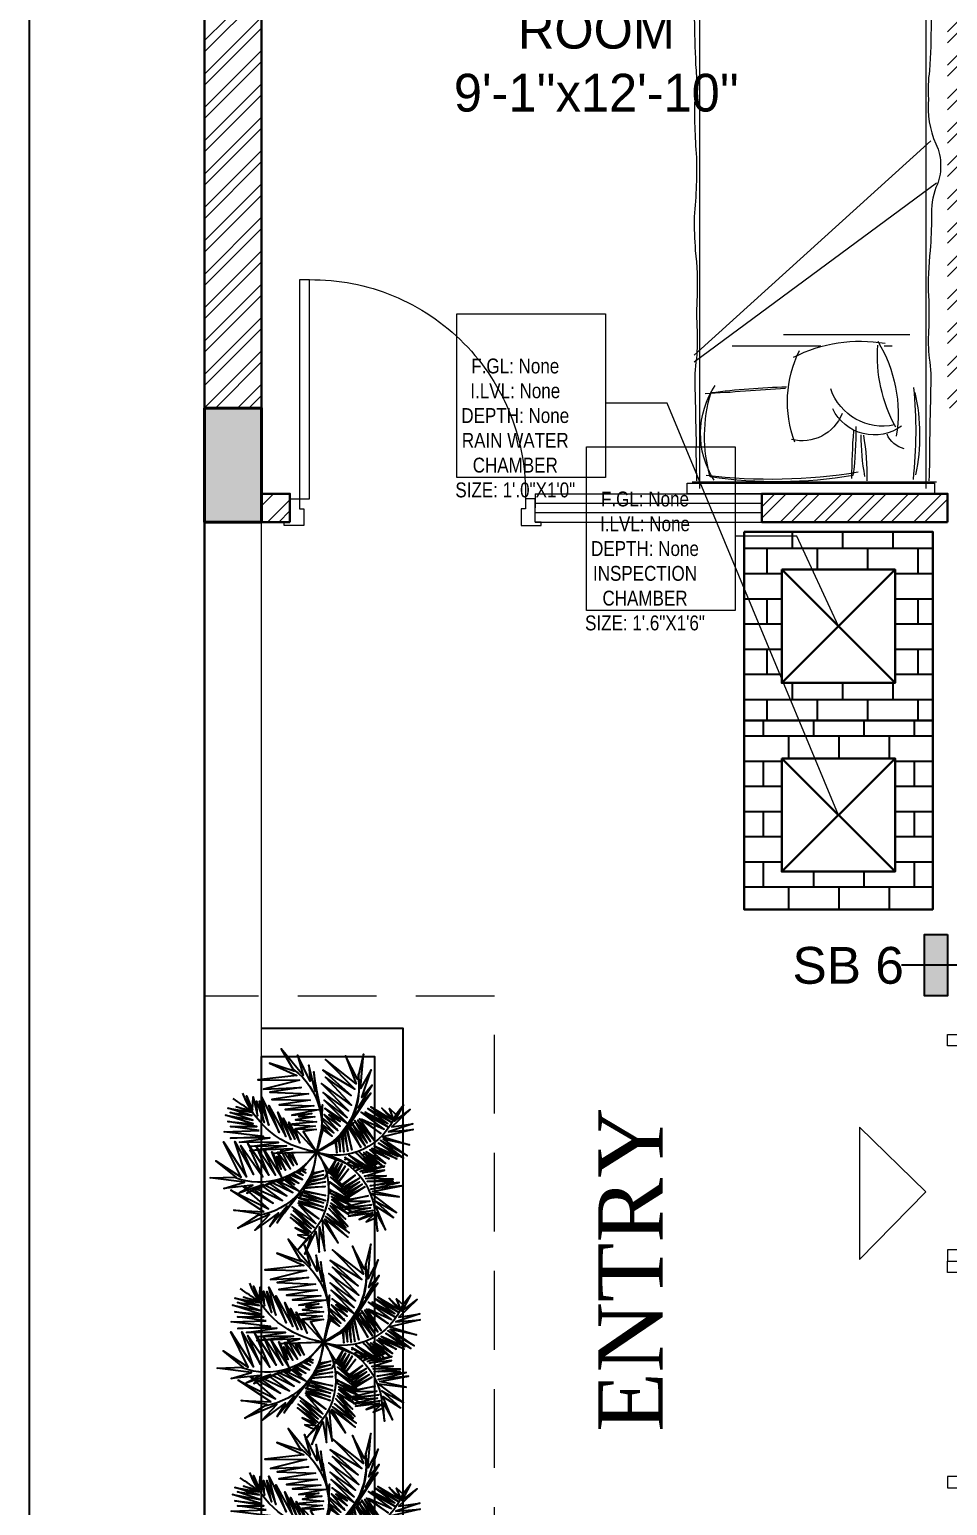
# Model space of a CAD drawing. Header units: inches. Extents: x 3133 to 3721, y -16790 to -15753.
# Drawn here: x 3146.7 to 3292.6, y -16172.1 to -15937.6 of the extents above; entities that cross this region are included whole.
import ezdxf
from ezdxf.enums import TextEntityAlignment as Align

# ---------------------------------------------------------------- set-up
doc = ezdxf.new("R2010")
doc.units = ezdxf.units.IN
doc.header["$LTSCALE"] = 25
doc.header["$MEASUREMENT"] = 0
for name, pattern in [('Cline', [1, 0.625, -0.125, 0.125, -0.125]), ('DASHED', [0.75, 0.5, -0.25]), ('HIDDEN', [0.375, 0.25, -0.125])]:
    doc.linetypes.add(name, pattern=pattern)
for name, color, linetype in [('107 CAVERI MAIN XREF$0$FORMAT', 7, 'Continuous'), ('ELEV', 7, 'Continuous'), ('FORMAT', 7, 'Continuous'), ('LCD-LOOPING', 160, 'Continuous')]:
    doc.layers.add(name, color=color, linetype=linetype)
for name, color, linetype, lineweight in [('A-Anno-Scrn', 250, 'Continuous', 25), ('ACCESORIES', 150, 'Continuous', 20), ('Door & Window', 32, 'Continuous', 20), ('FLOOR-GROUND', 7, 'Continuous', 50), ('PP-RWP', 6, 'Continuous', 9), ('PP-SWP', 1, 'Continuous', 9), ('RWP', 6, 'Continuous', 30), ('SDA - Brick Wall', 7, 'Continuous', 30), ('SDA - Brick Wall Light', 254, 'Continuous', 20), ('SDA - Column', 6, 'Continuous', 40), ('SDA - Furniture', 36, 'Continuous', 9), ('SDA - Hatch Dark', 250, 'Continuous', 5), ('SDA - Hatch Lite', 252, 'Continuous', 0), ('SDA - Leader', 66, 'Continuous', 9), ('SWP', 1, 'Continuous', 30)]:
    doc.layers.add(name, color=color, linetype=linetype, lineweight=lineweight)
doc.layers.add('LCD-ELECTRICAL SYMBOL', color=34, linetype='Continuous', true_color=0x994200)
doc.layers.add('PP-OUTER ', color=34, linetype='Continuous', true_color=0x994200)
doc.styles.add('arial', font='ARIALN.TTF')
doc.styles.add('door', font='times.ttf', dxfattribs={"height": 6})
doc.styles.add('JB', font='GOTHIC.TTF', dxfattribs={"height": 5})
doc.styles.add('spectrum', font='arial.ttf')

# ---------------------------------------------------------------- blocks, each defined once
blk = doc.blocks.new('A$C8f570909')
at = {"layer": 'LCD-ELECTRICAL SYMBOL', "true_color": 0xcd6928}
h = blk.add_hatch(color=32, dxfattribs=at)
h.dxf.hatch_style = 1
h.paths.add_polyline_path([(0, 0), (8, 0), (8, 3), (0, 3)])
at = {"layer": 'LCD-ELECTRICAL SYMBOL', "color": 32, "true_color": 0xcd6928}
blk.add_line((4, -3), (4, 5.99), dxfattribs=at)
blk.add_lwpolyline([(0, 0), (8, 0), (8, 3), (0, 3)], close=True, dxfattribs=at)
blk = doc.blocks.new('A$C128E3675')
at = {"layer": 'SWP', "lineweight": -3, "ltscale": 30}
h = blk.add_hatch(dxfattribs=at)
h.set_pattern_fill('AR-B816', color=9, scale=0.5, style=0)
h.paths.add_polyline_path([(-15, 15), (-15, -15), (15, -15), (15, 15)])
h.paths.add_polyline_path([(9, 9), (9, -9), (-9, -9), (-9, 9)], flags=16)
at = {"layer": 'SWP', "lineweight": 30, "ltscale": 30}
for p, q in [((-9, 9), (9, -9)), ((-9, -9), (9, 9))]:
    blk.add_line(p, q, dxfattribs=at)
for points in [[(-15, 15), (15, 15), (15, -15), (-15, -15)], [(-9, 9), (9, 9), (9, -9), (-9, -9)]]:
    blk.add_lwpolyline(points, close=True, dxfattribs=at)
blk = doc.blocks.new('c')
at = {"layer": 'SDA - Hatch Dark'}
h = blk.add_hatch(color=256, dxfattribs=at)
h.dxf.hatch_style = 1
h.paths.add_polyline_path([(404.31, 589), (404.31, 598.06), (422.4, 598.06), (422.4, 589)])
at = {"layer": 'SDA - Column'}
blk.add_lwpolyline([(404.31, 589), (404.31, 598.06), (422.4, 598.06), (422.4, 589)], close=True, dxfattribs=at)
blk = doc.blocks.new('A$C13EB4079')
at = {"color": 70}
blk.add_line((0.0166, 0.0926, 0.0043), (0.04, 0.097, 0.0043), dxfattribs=at)
at = {"color": 70, "elevation": 0.0043}
for points in [[(0.0941, 0.1538), (0.1119, 0.163), (0.0907, 0.1564), (0.1125, 0.1661), (0.0912, 0.1595), (0.1112, 0.1679), (0.0979, 0.1668), (0.1119, 0.1696), (0.1023, 0.172), (0.1113, 0.1731), (0.1069, 0.184), (0.114, 0.1691), (0.1138, 0.1866), (0.1167, 0.1641), (0.1254, 0.1808), (0.1184, 0.1592), (0.1299, 0.1781), (0.119, 0.1524), (0.1389, 0.1673), (0.1209, 0.1513), (0.1456, 0.1598), (0.1206, 0.1488), (0.1454, 0.156), (0.1214, 0.1458), (0.1412, 0.1527), (0.1212, 0.141), (0.1424, 0.1509), (0.1214, 0.1383), (0.1383, 0.1452), (0.1215, 0.1359), (0.1396, 0.1401), (0.1212, 0.1324), (0.1414, 0.1371), (0.1302, 0.1334)], [(0.093, 0.1514), (0.1142, 0.1611), (0.0939, 0.1535)], [(0.0919, 0.1505), (0.0898, 0.1499), (0.0921, 0.1509)], [(0.0934, 0.1533), (0.0918, 0.1527), (0.0935, 0.1535)], [(0.0973, 0.1472), (0.0951, 0.1465), (0.1144, 0.1574), (0.0928, 0.1508)], [(0.0956, 0.145), (0.0938, 0.145), (0.0964, 0.1459)], [(0.0969, 0.1461), (0.0995, 0.147)], [(0.1, 0.1472), (0.1155, 0.1527), (0.0976, 0.1473)], [(0.095, 0.0956), (0.0799, 0.1135), (0.0814, 0.1101), (0.0621, 0.1234), (0.0653, 0.1195), (0.043, 0.1285), (0.0552, 0.1229), (0.0329, 0.1328), (0.0481, 0.1245), (0.0257, 0.1325), (0.0383, 0.1257), (0.0124, 0.1287), (0.0308, 0.1231), (0, 0.1194), (0.0231, 0.1185), (0.005, 0.1039), (0.0275, 0.1184), (0.0117, 0.087), (0.0324, 0.1181), (0.0251, 0.0968)], [(0.0663, 0.1205), (0.0805, 0.1372), (0.0641, 0.122)], [(0.0677, 0.1195), (0.0824, 0.1334), (0.0666, 0.1203)], [(0.089, 0.1316), (0.0863, 0.1331), (0.0893, 0.132)], [(0.09, 0.133), (0.0896, 0.1332), (0.0901, 0.1331)], [(0.0929, 0.1373), (0.0925, 0.1373), (0.0929, 0.1373)], [(0.0942, 0.143), (0.0937, 0.1431), (0.0943, 0.1431)], [(0.0949, 0.1403), (0.0938, 0.1404)], [(0.0939, 0.1406), (0.0952, 0.1407)], [(0.0948, 0.1327), (0.096, 0.1326)], [(0.0966, 0.1428), (0.0952, 0.1429)], [(0.0953, 0.1432), (0.0969, 0.1433)], [(0.0966, 0.1338), (0.0953, 0.134)], [(0.0955, 0.1345), (0.097, 0.1345)], [(0.098, 0.1449), (0.0963, 0.1449)], [(0.0982, 0.1368), (0.0963, 0.1369)], [(0.0965, 0.1374), (0.0985, 0.1374)], [(0.0997, 0.1397), (0.0974, 0.14)], [(0.0977, 0.1407), (0.1002, 0.1408)], [(0.0981, 0.1324), (0.0997, 0.1323)], [(0.1011, 0.1424), (0.0984, 0.1427)], [(0.1001, 0.1332), (0.0984, 0.1335)], [(0.0987, 0.1433), (0.1169, 0.1443), (0.0992, 0.1449)], [(0.0988, 0.1346), (0.1007, 0.1346)], [(0.1011, 0.1346), (0.1162, 0.135), (0.0994, 0.1366)], [(0.0997, 0.1375), (0.115, 0.1378), (0.1004, 0.1396)], [(0.1003, 0.1323), (0.1147, 0.131), (0.1006, 0.1332)], [(0.1008, 0.1408), (0.116, 0.141), (0.1013, 0.1424)], [(0.1296, 0.1332), (0.1203, 0.1302), (0.125, 0.1306)], [(0.0636, 0.1216), (0.063, 0.121), (0.0635, 0.1217)], [(0.0702, 0.1178), (0.0865, 0.1262), (0.0693, 0.1184)], [(0.0726, 0.1162), (0.0886, 0.1228), (0.0715, 0.1169)], [(0.0757, 0.114), (0.0899, 0.1196), (0.0737, 0.1154)], [(0.0919, 0.1245), (0.0892, 0.1264), (0.0921, 0.125)], [(0.095, 0.0956), (0.0963, 0.1148), (0.0906, 0.119), (0.1062, 0.1106), (0.0958, 0.1182)], [(0.0932, 0.127), (0.0929, 0.1272)], [(0.0931, 0.128), (0.0936, 0.1278)], [(0.0941, 0.1288), (0.0935, 0.1291)], [(0.0939, 0.1302), (0.0946, 0.1299)], [(0.0951, 0.1307), (0.0942, 0.1311)], [(0.095, 0.1224), (0.0949, 0.1225)], [(0.0952, 0.1234), (0.0954, 0.1233)], [(0.0962, 0.125), (0.0958, 0.1253)], [(0.0962, 0.1265), (0.0968, 0.1262)], [(0.0962, 0.1195), (0.1071, 0.1139), (0.0967, 0.1212)], [(0.0972, 0.127), (0.0965, 0.1274)], [(0.097, 0.129), (0.0979, 0.1286)], [(0.0971, 0.1224), (0.1094, 0.1163), (0.0977, 0.1241)], [(0.0982, 0.1293), (0.0972, 0.1298)], [(0.0981, 0.1255), (0.1109, 0.1193), (0.0984, 0.1263)], [(0.099, 0.1282), (0.112, 0.1232), (0.0992, 0.1289)], [(0.1187, 0.1198), (0.1143, 0.118), (0.1183, 0.1191)], [(0.1223, 0.126), (0.1165, 0.1247), (0.122, 0.1254)], [(0.124, 0.1288), (0.1176, 0.1276), (0.1235, 0.1281)], [(0.1213, 0.1198), (0.1226, 0.1202)], [(0.1234, 0.1217), (0.1218, 0.121)], [(0.1235, 0.1256), (0.1257, 0.1259)], [(0.1262, 0.1269), (0.1238, 0.1264)], [(0.1245, 0.1282), (0.127, 0.1284)], [(0.1277, 0.1295), (0.1248, 0.129)], [(0.1254, 0.1306), (0.1284, 0.1309)], [(0.1275, 0.1201), (0.1268, 0.1198)], [(0.1272, 0.1214), (0.128, 0.1216)], [(0.1288, 0.1239), (0.1278, 0.1234)], [(0.1285, 0.1263), (0.1297, 0.1265)], [(0.1302, 0.1278), (0.1288, 0.1275)], [(0.129, 0.1286), (0.1305, 0.1287)], [(0.1291, 0.1185), (0.13, 0.1188), (0.1291, 0.1184)], [(0.131, 0.1302), (0.1294, 0.1299)], [(0.1296, 0.131), (0.1313, 0.1311)], [(0.1305, 0.1214), (0.1296, 0.121)], [(0.1298, 0.1221), (0.1307, 0.1223)], [(0.1308, 0.1266), (0.1322, 0.1268)], [(0.1327, 0.1284), (0.131, 0.128)], [(0.1312, 0.1287), (0.1328, 0.1289)], [(0.1334, 0.1307), (0.1315, 0.1303)], [(0.1317, 0.1311), (0.1336, 0.1313)], [(0.1356, 0.1266), (0.1329, 0.1255)], [(0.1332, 0.1269), (0.1359, 0.1273)], [(0.1336, 0.129), (0.1364, 0.1292), (0.1335, 0.1286)], [(0.1341, 0.1314), (0.139, 0.1318), (0.134, 0.1308)], [(0.137, 0.1274), (0.138, 0.1276), (0.1369, 0.1271)], [(0.0277, 0.0971), (0.0387, 0.116), (0.0304, 0.0974)], [(0.0324, 0.0976), (0.047, 0.1181), (0.0382, 0.0986)], [(0.0408, 0.099), (0.0525, 0.1164), (0.045, 0.0996)], [(0.0473, 0.0999), (0.0585, 0.1164), (0.0509, 0.1005)], [(0.054, 0.103), (0.0639, 0.1178), (0.0578, 0.1028)], [(0.0588, 0.1027), (0.0634, 0.1111), (0.0604, 0.1026)], [(0.0612, 0.1025), (0.0674, 0.1118), (0.0631, 0.1024)], [(0.0651, 0.1022), (0.0718, 0.1107), (0.0673, 0.1021)], [(0.0702, 0.1019), (0.0745, 0.1076), (0.0718, 0.1018)], [(0.0749, 0.1029), (0.0775, 0.1069), (0.0757, 0.1026)], [(0.0788, 0.1119), (0.0902, 0.1164), (0.0769, 0.1132)], [(0.081, 0.1111), (0.0802, 0.1109)], [(0.0828, 0.1101), (0.092, 0.1135), (0.0818, 0.1113)], [(0.118, 0.0943), (0.1136, 0.1059), (0.1203, 0.0937)], [(0.1159, 0.1149), (0.1137, 0.114), (0.1157, 0.1145)], [(0.1217, 0.0932), (0.1163, 0.1079), (0.1239, 0.093)], [(0.1193, 0.1141), (0.1191, 0.114)], [(0.1253, 0.0927), (0.1195, 0.109), (0.1265, 0.0924)], [(0.1198, 0.1158), (0.1203, 0.1159)], [(0.121, 0.1172), (0.1202, 0.1168)], [(0.1281, 0.092), (0.1234, 0.1097), (0.1291, 0.0917)], [(0.1265, 0.1173), (0.1262, 0.1171)], [(0.1263, 0.1177), (0.1267, 0.1178)], [(0.0948, 0.0957), (0.0729, 0.1036), (0.076, 0.1015), (0.0525, 0.1031), (0.0573, 0.1014), (0.0335, 0.0979), (0.0469, 0.0992), (0.0226, 0.0965), (0.04, 0.097)], [(0.0237, 0.0929), (0.0226, 0.0894)], [(0.0234, 0.0898), (0.0252, 0.0929)], [(0.025, 0.0966), (0.0241, 0.094)], [(0.0261, 0.0944), (0.0274, 0.0967)], [(0.0284, 0.093), (0.0279, 0.0918)], [(0.0285, 0.0921), (0.0292, 0.093)], [(0.0301, 0.0967), (0.0293, 0.095)], [(0.0308, 0.0953), (0.0319, 0.0968)], [(0.0948, 0.0957), (0.0611, 0.0778), (0.0779, 0.0825), (0.044, 0.0647), (0.0745, 0.0775), (0.0457, 0.0617), (0.0698, 0.0712), (0.0396, 0.0537), (0.0651, 0.0639), (0.0345, 0.0467), (0.0608, 0.0599), (0.0324, 0.0388), (0.06, 0.0534)], [(0.0374, 0.097), (0.0372, 0.0965)], [(0.0381, 0.0983), (0.038, 0.0982)], [(0.06, 0.0534), (0.0397, 0.0376), (0.0601, 0.0493), (0.0398, 0.0325), (0.0585, 0.0457), (0.0408, 0.0264), (0.0597, 0.0425), (0.0458, 0.0265), (0.0613, 0.0385), (0.0457, 0.022), (0.0623, 0.0359), (0.0529, 0.0249), (0.062, 0.0336), (0.0629, 0.0351), (0.0657, 0.021), (0.064, 0.0345), (0.0704, 0.0247), (0.0654, 0.0412), (0.0711, 0.0294), (0.0677, 0.0494), (0.0735, 0.0309), (0.0701, 0.0535), (0.077, 0.0284), (0.0746, 0.0639), (0.0788, 0.0384), (0.0781, 0.0699), (0.0827, 0.0476), (0.0807, 0.0744), (0.0843, 0.0547), (0.0838, 0.0761), (0.087, 0.0602), (0.0862, 0.0812), (0.0887, 0.0682), (0.0948, 0.0957)], [(0.0405, 0.0985), (0.0405, 0.0986)], [(0.0447, 0.099), (0.0447, 0.099)], [(0.0468, 0.0992), (0.0468, 0.0992)], [(0.0525, 0.1007), (0.0538, 0.1027)], [(0.0572, 0.1014), (0.0572, 0.1014)], [(0.065, 0.0798), (0.0673, 0.0971), (0.0682, 0.0816)], [(0.0698, 0.0824), (0.0712, 0.0958), (0.0724, 0.0838)], [(0.0734, 0.0844), (0.0743, 0.0967), (0.0756, 0.085), (0.0948, 0.0957)], [(0.074, 0.1016), (0.0746, 0.1025)], [(0.0754, 0.1019), (0.0751, 0.1013)], [(0.077, 0.1022), (0.079, 0.105)], [(0.095, 0.0956), (0.1177, 0.0965), (0.1141, 0.0954), (0.137, 0.0898), (0.1319, 0.0896), (0.1535, 0.0789), (0.1411, 0.0843), (0.1634, 0.0743), (0.147, 0.0801), (0.1679, 0.0687), (0.1545, 0.0736), (0.1739, 0.0563), (0.1575, 0.0662), (0.1752, 0.0408), (0.1592, 0.0574), (0.1603, 0.0342), (0.1562, 0.0607), (0.1432, 0.028), (0.1527, 0.0641), (0.1364, 0.0352), (0.147, 0.0674), (0.1353, 0.0415), (0.1431, 0.075), (0.1295, 0.0448), (0.1381, 0.078), (0.1266, 0.0526), (0.1341, 0.0825), (0.1241, 0.0589), (0.1316, 0.0874), (0.1209, 0.0658), (0.1268, 0.0826), (0.1211, 0.0722), (0.1248, 0.086), (0.1177, 0.0701), (0.121, 0.0886), (0.1145, 0.0717)], [(0.095, 0.0956), (0.1133, 0.095), (0.1136, 0.0945)], [(0.111, 0.0774), (0.1143, 0.0904), (0.1094, 0.0796), (0.095, 0.0956)], [(0.1139, 0.0964), (0.1103, 0.1053), (0.1163, 0.0947)], [(0.0683, 0.0798), (0.0684, 0.0775)], [(0.0693, 0.078), (0.0695, 0.0802)], [(0.0727, 0.0811), (0.0728, 0.0799)], [(0.0731, 0.08), (0.0732, 0.0812)], [(0.1137, 0.0731), (0.1169, 0.0886), (0.1116, 0.0765)], [(0.1205, 0.0873), (0.121, 0.0866), (0.1206, 0.0875)], [(0.13, 0.0842), (0.1305, 0.0831), (0.1301, 0.0844)], [(0.1324, 0.0893), (0.1325, 0.0896)], [(0.1324, 0.0896), (0.1324, 0.0894)], [(0.1353, 0.0897), (0.1353, 0.0888), (0.1354, 0.0897)], [(0.0506, 0.0675), (0.0509, 0.0645), (0.0511, 0.0677)], [(0.0647, 0.0788), (0.0648, 0.0785), (0.0648, 0.0788)], [(0.0685, 0.075), (0.0686, 0.0743)], [(0.0689, 0.0744), (0.069, 0.0752)], [(0.045, 0.0651), (0.0457, 0.058), (0.0462, 0.0656)]]:
    blk.add_lwpolyline(points, dxfattribs=at)
at = {"color": 92, "elevation": 0.0043}
for points in [[(0.0639, 0.1221), (0.0776, 0.1382), (0.0605, 0.1232), (0.0758, 0.141), (0.0595, 0.1258), (0.074, 0.1439), (0.0581, 0.1271), (0.0668, 0.1485), (0.0578, 0.129), (0.0625, 0.1508), (0.0518, 0.1273), (0.0596, 0.1531), (0.051, 0.1308), (0.0567, 0.1526), (0.0475, 0.1324), (0.0548, 0.1551), (0.0455, 0.1348), (0.0526, 0.1553), (0.0446, 0.1447), (0.0517, 0.157), (0.0436, 0.1514), (0.0487, 0.1588), (0.0377, 0.1628), (0.0535, 0.1582), (0.0403, 0.1697), (0.059, 0.1569), (0.0524, 0.1745), (0.0638, 0.1549), (0.0574, 0.1761), (0.0694, 0.1508), (0.0714, 0.1757), (0.0714, 0.1515), (0.0814, 0.1756), (0.0731, 0.1496), (0.0842, 0.1729), (0.0758, 0.1483), (0.0839, 0.1676), (0.0793, 0.1449), (0.086, 0.1673), (0.0815, 0.1433), (0.0875, 0.1605), (0.0833, 0.1418), (0.0922, 0.1581), (0.0857, 0.1392), (0.0956, 0.1574), (0.0868, 0.137), (0.098, 0.1521), (0.087, 0.1333), (0.0982, 0.1484), (0.0884, 0.1306), (0.1005, 0.1485), (0.0919, 0.1245), (0.1017, 0.1436), (0.0945, 0.1213), (0.1017, 0.1368), (0.0952, 0.1165)], [(0.1339, 0.1229), (0.1313, 0.1172), (0.135, 0.1356), (0.1284, 0.1149), (0.1321, 0.1333), (0.1254, 0.1141), (0.1307, 0.1351), (0.1185, 0.1126), (0.1262, 0.1327), (0.1144, 0.1125), (0.1211, 0.1282), (0.0947, 0.0958)], [(0.1355, 0.0902), (0.1383, 0.1111), (0.1386, 0.0884), (0.1416, 0.1117), (0.1412, 0.0894), (0.1449, 0.1122), (0.1431, 0.0892), (0.1532, 0.11), (0.1447, 0.0903), (0.1577, 0.1083), (0.1475, 0.0847), (0.1614, 0.1077), (0.1505, 0.0864), (0.163, 0.1053), (0.1541, 0.0848), (0.1661, 0.1054), (0.1572, 0.085), (0.1678, 0.104), (0.1652, 0.0909), (0.1695, 0.1044), (0.1709, 0.0946), (0.1732, 0.1019), (0.1833, 0.0979), (0.1693, 0.1066), (0.1866, 0.1045), (0.1646, 0.1098), (0.1822, 0.1167), (0.1599, 0.1121), (0.1799, 0.1215), (0.1532, 0.1135), (0.1703, 0.1316), (0.1523, 0.1155), (0.1636, 0.139), (0.1498, 0.1154), (0.1597, 0.1393), (0.147, 0.1166), (0.1559, 0.1354), (0.1421, 0.1169), (0.1543, 0.1369), (0.1394, 0.1175), (0.1482, 0.1334), (0.1371, 0.1178), (0.1433, 0.1353), (0.1336, 0.1178), (0.1405, 0.1374), (0.134, 0.1231)], [(0.1316, 0.125), (0.1303, 0.1245)], [(0.1324, 0.1227), (0.1351, 0.1234), (0.1323, 0.1222)], [(0.131, 0.0913), (0.1315, 0.1116), (0.1323, 0.0909)], [(0.1327, 0.0909), (0.1356, 0.1126), (0.1353, 0.0902)], [(0.0166, 0.0926), (0.0309, 0.0931), (0.007, 0.0826), (0.0257, 0.087), (0.001, 0.0683), (0.0214, 0.0792), (0.0132, 0.0575), (0.0253, 0.0814), (0.0275, 0.0463), (0.0296, 0.0836), (0.0362, 0.0511), (0.0361, 0.0849), (0.0392, 0.0567), (0.0422, 0.091), (0.0449, 0.0652)], [(0.0512, 0.0685), (0.053, 0.0953), (0.0552, 0.0706)], [(0.0553, 0.0707), (0.0569, 0.0992), (0.0604, 0.0754), (0.0599, 0.0932), (0.0622, 0.0815), (0.063, 0.0958), (0.0646, 0.0797)], [(0.0948, 0.0957), (0.1116, 0.0801), (0.1083, 0.0818), (0.1206, 0.0618), (0.1169, 0.0652), (0.1247, 0.0424), (0.1197, 0.055), (0.1286, 0.0322), (0.121, 0.0478), (0.1279, 0.025), (0.1217, 0.0379), (0.1234, 0.012), (0.1187, 0.0305), (0.1135, 0), (0.1137, 0.0231), (0.0983, 0.0058), (0.1139, 0.0276), (0.0817, 0.0134), (0.1138, 0.0324), (0.0819, 0.0233), (0.112, 0.0388), (0.0855, 0.0286), (0.1146, 0.047), (0.0837, 0.0349), (0.1132, 0.0526), (0.0871, 0.0426), (0.1135, 0.0586), (0.0897, 0.0488), (0.1151, 0.0639), (0.0924, 0.056), (0.1084, 0.0638), (0.097, 0.0603), (0.1093, 0.0677), (0.0931, 0.0613), (0.1084, 0.0721), (0.0859, 0.0619), (0.1055, 0.075), (0.0889, 0.0684), (0.1049, 0.0781), (0.0939, 0.0739), (0.0948, 0.0957)], [(0.0462, 0.0659), (0.0478, 0.0923), (0.0505, 0.0681)]]:
    blk.add_lwpolyline(points, dxfattribs=at)
at = {"color": 70}
for centre, radius, start, end in [((-0.4396, 0.4659, 0.0043), 0.65, 330.7097, 330.769), ((-0.2008, 0.333, 0.0043), 0.3796, 330.2248, 330.4608), ((-0.4396, 0.4659, 0.0043), 0.65, 331.0536, 331.2286), ((-0.2008, 0.333, 0.0043), 0.3796, 331.0572, 331.229), ((-0.2008, 0.333, 0.0043), 0.3796, 331.5932, 332.0243), ((-0.2008, 0.333, 0.0043), 0.3796, 328.1247, 328.1436), ((-0.4396, 0.4659, 0.0043), 0.65, 329.7531, 329.7661), ((-0.2008, 0.333, 0.0043), 0.3796, 328.8257, 329.0395), ((-0.4396, 0.4659, 0.0043), 0.65, 330.1533, 330.208), ((-0.2008, 0.333, 0.0043), 0.3796, 329.485, 329.7278)]:
    blk.add_arc(centre, radius, start, end, dxfattribs=at)
at = {"layer": 'ELEV', "color": 70}
for centre, radius, start, end in [((0.0597, 0.1436, 0.0043), 0.059, 306.5566, 30.8239), ((0.0365, 0.1007, 0.0043), 0.059, 354.8802, 79.1474), ((0.0434, 0.0609, 0.0043), 0.062, 34.2364, 110.3632), ((0.0681, 0.0397, 0.0043), 0.062, 64.6101, 140.7369), ((0.1444, 0.0307, 0.0043), 0.0814, 128.3907, 189.5774), ((0.1026, 0.0343, 0.0043), 0.062, 21.3008, 97.4276), ((0.1, 0.0291, 0.0043), 0.0669, 21.6567, 94.6121), ((0.0572, 0.0463, 0.0043), 0.062, 336.7084, 52.8352), ((1.2544, -0.824, 0.0043), 1.4741, 144.3837, 144.6705), ((0.5873, -0.2346, 0.0043), 0.5895, 152.8145, 154.7287)]:
    blk.add_arc(centre, radius, start, end, dxfattribs=at)
at = {"layer": 'ELEV', "color": 92}
blk.add_arc((0.1372, 0.0569, 0.0043), 0.0576, 51.2861, 137.6492, dxfattribs=at)
blk = doc.blocks.new('*U12')
at = {"color": 0, "linetype": 'ByBlock'}
blk.add_lwpolyline([(-35, 785.9), (-35, 0), (-70, 0), (-70, 785.9)], close=True, dxfattribs=at)
for points in [[(-830, -95), (-901, -95), (-901, -83), (-880, -83), (-880, 0), (-845, 0), (-845, -35), (-830, -35), (-830, -95)], [(21, -95), (21, -83), (0, -83), (0, 0), (-35, 0), (-35, -35), (-50, -35), (-50, -95), (21, -95)]]:
    blk.add_lwpolyline(points, dxfattribs=at)
at = {"color": 250, "linetype": 'DASHED', "ltscale": 250}
blk.add_arc((-78.2, 19), 767, 89.3856, 181.4167, dxfattribs=at)
blk = doc.blocks.new('*U10')
at = {"color": 0, "linetype": 'ByBlock'}
blk.add_lwpolyline([(-35, 940), (-35, 0), (-70, 0), (-70, 940)], close=True, dxfattribs=at)
for points in [[(-960, -150), (-1010, -150), (-1010, -138), (-1010, -138), (-1010, 0), (-975, 0), (-975, -35), (-960, -35), (-960, -150)], [(0, -150), (0, -138), (0, -138), (0, 0), (-35, 0), (-35, -35), (-50, -35), (-50, -150), (0, -150)]]:
    blk.add_lwpolyline(points, dxfattribs=at)
at = {"color": 250, "linetype": 'DASHED', "ltscale": 250}
blk.add_arc((47.3, -78.6), 1025.3, 96.57034, 175.60323, dxfattribs=at)
blk = doc.blocks.new('SW4RF')
at = {"layer": 'SDA - Furniture'}
for p, q in [((4973.33, -16011.8), (4973.33, -15972.93)), ((4992.37, -16011.47), (5020.8, -15972.93)), ((4993.43, -16011.47), (5027.5, -15973.84)), ((5049.43, -15974.59), (5049.43, -15972.26)), ((5049.43, -16011.8), (5049.43, -15972.93)), ((4972.26, -15974.59), (5051.37, -15974.59)), ((4996.73, -15997.25), (4996.73, -15977.17)), ((4994.93, -15981.28), (4994.93, -15979.97)), ((4994.93, -16005.41), (4994.93, -15991.32)), ((4972.26, -16010.59), (5051.37, -16010.59))]:
    blk.add_line(p, q, dxfattribs=at)
blk.add_lwpolyline([(4973.12, -16012.57), (4973.12, -15973.24), (4971.43, -15973.24), (4971.43, -16012.57)], close=True, dxfattribs=at)
for points in [[(5051.86, -15977.13, 0.123892), (5053.33, -15975.24, 0.37589), (5052.15, -15972.61, 0.329446), (5047.73, -15973.21, -0.211134), (5046.28, -15973.81, 0.015877), (5038.66, -15974.05, -0.06219), (5034.16, -15974.22, -0.129403), (5027.04, -15973.06, 0.123513), (5023.5, -15972.31, 0.129887), (5020.1, -15973.04, -0.095063), (5015.41, -15973.74, 0.016498), (5010.09, -15973.94, -0.039412), (5002.8, -15974.22, 0.025508), (4997.33, -15974.22, -0.038458), (4992.95, -15974.12, 0.058958), (4988.09, -15973.89, 0.00267), (4980, -15974.06, 0.015571), (4973.51, -15974.15)], [(5025.5, -16011.09, 0.03118), (5035.19, -16011.28, -0.080578), (5038.66, -16011.12, 0.015877), (5046.28, -16011.36, -0.211134), (5047.73, -16011.96, 0.329446), (5052.15, -16012.56, 0.37589), (5053.33, -16009.93, 0.123892), (5051.86, -16008.04, -0.342539), (5051.14, -16005.82, 0.076826), (5051.05, -15997.29, -0.036442), (5050.52, -15992.51, -0.046791), (5050.59, -15988.66, 0.023628), (5050.51, -15985.11, -0.055897), (5050.6, -15976.53, 0.053528), (5050.84, -15975.1, 0.053528), (5050.6, -15973.66)], [(4973.51, -16011.02, 0.015571), (4980, -16011.11, 0.00267), (4988.09, -16011.28, 0.058958), (4992.95, -16011.05, -0.038458), (4997.33, -16010.96, 0.025508), (5002.8, -16010.96, -0.039412), (5010.09, -16011.23, 0.016498), (5015.41, -16011.43)], [(5015.41, -16011.43, -0.037552), (5025.5, -16011.09)]]:
    blk.add_lwpolyline(points, format="xyb", dxfattribs=at)
for centre, radius, start, end in [((4981.34, -16044.03), 67.78, 84.0935, 96.4707), ((4980.72, -16006.53), 30.9, 77.3175, 101.7435), ((4982.31, -15977.27), 3.81, 192.1757, 248.3207), ((4984.13, -16001.19), 22.14, 58.6542, 99.1977), ((4988.15, -15982.82), 7.38, 144.1671, 243.8421), ((4993.34, -15958.98), 23.37, 241.0456, 274.1497), ((4990.97, -15981.45), 8.8, 168.0413, 250.8342), ((4972.23, -15985.06), 23.43, 333.0538, 9.663), ((4974.69, -16017.52), 33.5, 79.589, 92.0447), ((5061.89, -15999.4), 88.17, 170.856, 186.6319), ((4973.65, -15883.18), 103.21, 270.1063, 274.3312), ((4980.84, -15948.24), 36.69, 259.5301, 269.934), ((4981.34, -16039.09), 53.33, 89.1536, 97.5533), ((5047.19, -15998.3), 73.86, 170.5879, 188.2565), ((4986.65, -15994.3), 6.81, 111.4295, 194.3652), ((4986.06, -15978.47), 18.17, 249.3026, 296.5026), ((5834.6, -16061.93), 848.92, 175.60971, 176.47378), ((4875.48, -15994.17), 112.97, 352.5647, 358.6834), ((4980.98, -15996.68), 13.77, 237.51, 303.8336), ((4980.59, -15986.37), 23.45, 253.9263, 287.1409)]:
    blk.add_arc(centre, radius, start, end, dxfattribs=at)
blk = doc.blocks.new('e54tr')
at = {"layer": 'SWP', "lineweight": -3, "ltscale": 30}
h = blk.add_hatch(dxfattribs=at)
h.set_pattern_fill('AR-B816', color=9, scale=0.3, style=0)
h.set_pattern_definition([(0, (20454.8376, -45152.2736), (0, 2.4), []), (90, (20454.8376, -45152.2736), (-2.4, 2.4), [2.4, -2.4])])
h.paths.add_polyline_path([(20445.84, -45143.27), (20445.84, -45161.27), (20463.84, -45161.27), (20463.84, -45143.27)])
h.paths.add_polyline_path([(20460.24, -45146.87), (20460.24, -45157.67), (20449.44, -45157.67), (20449.44, -45146.87)], flags=16)
at = {"layer": 'RWP', "ltscale": 15}
for p, q in [((20449.44, -45157.67), (20460.24, -45146.87)), ((20449.44, -45146.87), (20460.24, -45157.67))]:
    blk.add_line(p, q, dxfattribs=at)
for points in [[(20445.84, -45143.27), (20463.84, -45143.27), (20463.84, -45161.27), (20445.84, -45161.27)], [(20449.44, -45146.87), (20460.24, -45146.87), (20460.24, -45157.67), (20449.44, -45157.67)]]:
    blk.add_lwpolyline(points, close=True, dxfattribs=at)

msp = doc.modelspace()

# ---------------------------------------------------------------- hatches: boundary and pattern name
at = {"layer": 'SDA - Hatch Lite'}
h = msp.add_hatch(dxfattribs=at)
h.set_pattern_fill('ANSI32', color=256, scale=10)
h.set_pattern_definition([(45, (3081.9256, -16917.6346), (-2.65165, 2.65165), []), (45, (3083.6934, -16917.6346), (-2.65165, 2.65165), [])])
h.paths.add_polyline_path([(3183.62, -15861.8), (3223.14, -15861.8), (3223.14, -15857.34), (3183.62, -15857.34), (3183.62, -15797.58), (3174.56, -15797.58), (3174.56, -15997.74), (3183.62, -15997.74)])
h.paths.add_polyline_path([(3292.64, -15851.84), (3292.64, -15857.34), (3253.14, -15857.34), (3253.14, -15861.8), (3301.69, -15861.8), (3301.69, -15851.84)])
h.paths.add_polyline_path([(3292.64, -15815.79), (3301.69, -15815.79), (3301.69, -15797.58), (3292.64, -15797.58)])
h.paths.add_polyline_path([(3301.69, -15915.9), (3292.64, -15915.9), (3292.64, -15997.74), (3301.69, -15997.74)])
h = msp.add_hatch(dxfattribs=at)
h.set_pattern_fill('ANSI32', color=256, scale=10)
h.set_pattern_definition([(45, (2834.1403, -14616.1706), (-2.65165, 2.65165), []), (45, (2835.908, -14616.1706), (-2.65165, 2.65165), [])])
edge = h.paths.add_edge_path()
edge.add_line((3199.85, -16015.83), (3183.62, -16015.83))
edge.add_line((3183.62, -16015.83), (3183.62, -16011.33))
edge.add_line((3183.62, -16011.33), (3188.12, -16011.33))
edge.add_line((3188.12, -16011.33), (3188.12, -16015.83))
h = msp.add_hatch(dxfattribs=at)
h.set_pattern_fill('ANSI32', color=256, scale=10)
h.set_pattern_definition([(45, (2926.196, -14616.1706), (-2.65165, 2.65165), []), (45, (2927.9637, -14616.1706), (-2.65165, 2.65165), [])])
edge = h.paths.add_edge_path()
edge.add_line((3291.91, -16015.83), (3263.12, -16015.83))
edge.add_line((3263.12, -16015.83), (3263.12, -16011.33))
edge.add_line((3263.12, -16011.33), (3292.64, -16011.33))
edge.add_line((3292.64, -16011.33), (3292.64, -16015.83))

# ---------------------------------------------------------------- linework, layer by layer
at = {"layer": 'ACCESORIES', "color": 4}
for p, q in [((3227.12, -16011.33), (3227.12, -16013.58)), ((3227.12, -16011.33), (3263.12, -16011.33)), ((3263.12, -16011.33), (3263.12, -16013.58)), ((3227.12, -16015.83), (3227.12, -16013.58)), ((3263.12, -16015.83), (3263.12, -16013.58)), ((3227.12, -16015.83), (3263.12, -16015.83))]:
    msp.add_line(p, q, dxfattribs=at)
at = {"layer": 'ACCESORIES'}
for p, q in [((3227.12, -16012.83), (3263.12, -16012.83)), ((3227.12, -16014.33), (3263.12, -16014.33))]:
    msp.add_line(p, q, dxfattribs=at)
at = {"layer": 'FORMAT'}
msp.add_lwpolyline([(3183.58, -16096.22), (3206.08, -16096.22), (3206.08, -16231.56), (3183.58, -16231.56)], dxfattribs=at)
msp.add_lwpolyline([(3183.58, -16100.72), (3201.58, -16100.72), (3201.58, -16227.06), (3183.58, -16227.06)], close=True, dxfattribs=at)
at = {"layer": 'PP-OUTER '}
msp.add_lwpolyline([(3146.73, -15753.04), (3666.1, -15753.04), (3666.1, -16790.44), (3146.73, -16790.44)], close=True, dxfattribs=at)
at = {"layer": 'PP-RWP'}
for p, q in [((3248.1, -15996.93), (3238.26, -15996.93)), ((3275.3, -16062.37), (3248.1, -15996.93))]:
    msp.add_line(p, q, dxfattribs=at)
msp.add_lwpolyline([(3238.26, -16008.74), (3214.64, -16008.74), (3214.64, -15982.76), (3238.26, -15982.76), (3238.26, -16008.74)], dxfattribs=at)
at = {"layer": 'PP-SWP'}
for p, q in [((3268.71, -16018.07), (3258.87, -16018.07)), ((3275.3, -16032.37), (3268.71, -16018.07))]:
    msp.add_line(p, q, dxfattribs=at)
msp.add_lwpolyline([(3258.87, -16029.88), (3235.25, -16029.88), (3235.25, -16003.89), (3258.87, -16003.89), (3258.87, -16029.88)], dxfattribs=at)
at = {"layer": 'SDA - Brick Wall'}
for p, q in [((3174.56, -15997.74), (3174.56, -15797.58)), ((3183.62, -15997.74), (3183.62, -15861.8))]:
    msp.add_line(p, q, dxfattribs=at)
msp.add_lwpolyline([(3174.56, -15779.49), (3647, -15779.49), (3647, -16763.78), (3174.56, -16763.78)], close=True, dxfattribs=at)
for points in [[(3188.12, -16015.83), (3183.62, -16015.83), (3183.62, -16011.33), (3188.12, -16011.33), (3188.12, -16015.83)], [(3292.64, -16015.83), (3263.12, -16015.83), (3263.12, -16011.33), (3292.64, -16011.33), (3292.64, -16015.83)]]:
    msp.add_lwpolyline(points, dxfattribs=at)
at = {"layer": 'SDA - Brick Wall Light'}
for p, q in [((3174.56, -16763.74), (3174.56, -16015.83)), ((3183.62, -16763.74), (3183.62, -16015.83))]:
    msp.add_line(p, q, dxfattribs=at)
at = {"layer": 'SDA - Hatch Lite', "linetype": 'HIDDEN', "ltscale": 2}
msp.add_lwpolyline([(3292.64, -16184.8), (3220.64, -16184.8), (3220.64, -16091.12), (3174.56, -16091.12), (3174.56, -16031.12)], dxfattribs=at)
at = {"layer": 'SDA - Leader'}
msp.add_lwpolyline([(3278.65, -16111.96), (3278.65, -16132.96), (3289.17, -16122.24), (3278.65, -16111.96)], dxfattribs=at)

# ---------------------------------------------------------------- block references
at = {"layer": '107 CAVERI MAIN XREF$0$FORMAT', "xscale": -1, "rotation": 270}
msp.add_blockref('SW4RF', (19263.84, -20982.76), dxfattribs=at)
at = {"layer": 'A-Anno-Scrn', "color": 1, "xscale": -177.7054350234982, "yscale": 177.7054350373969, "zscale": 177.7054350059484, "rotation": 209.9324498165698}
for p in [(3169.24, -16109.59, -0.76), (3170.37, -16139.8, -0.76), (3170.37, -16169.86, -0.76)]:
    msp.add_blockref('A$C13EB4079', p, dxfattribs=at)
at = {"layer": 'Door & Window', "xscale": -0.0443181818181833, "yscale": 0.0443181818181833, "zscale": 0.0443181818181833}
msp.add_blockref('*U12', (3188.12, -16012.15), dxfattribs=at)
at = {"layer": 'Door & Window', "yscale": 0.0356435640793731}
for p, xscale, zscale, rotation in [((3297.99, -16097.24), -0.0356435640793731, 0.035643564079373, 269.999994150125), ((3297.99, -16169.24), 0.0356435640793731, 0.0356435640793731, 270.0000058465293)]:
    msp.add_blockref('*U10', p, dxfattribs=dict(at, xscale=xscale, zscale=zscale, rotation=rotation))
at = {"layer": 'LCD-ELECTRICAL SYMBOL', "color": 32, "true_color": 0xcd6928, "xscale": -1.21875, "yscale": 1.21875, "zscale": 1.21875, "rotation": 89.99999999998816}
msp.add_blockref('A$C8f570909', (3292.64, -16081.34), dxfattribs=at)
at = {"layer": 'PP-RWP', "ltscale": 15, "xscale": 1.666666666666215, "yscale": 1.666666666666215, "zscale": 1.666666666666215}
msp.add_blockref('e54tr', (-30816.1, 59191.42), dxfattribs=at)
at = {"layer": 'PP-SWP', "ltscale": 30}
msp.add_blockref('A$C128E3675', (3275.3, -16032.37), dxfattribs=at)
at = {"layer": 'SDA - Column', "rotation": 270}
msp.add_blockref('c', (2585.56, -15593.43), dxfattribs=at)

# ---------------------------------------------------------------- texts
at = {"layer": '107 CAVERI MAIN XREF$0$FORMAT', "insert": (3236.84, -15950.7), "char_height": 6, "width": 172.5924, "attachment_point": 8, "style": 'JB'}
msp.add_mtext("\\A1;SERVANT\\PROOM\\P9'-1''x12'-10''", dxfattribs=at)
at = {"layer": 'FLOOR-GROUND', "color": 181, "style": 'door'}
msp.add_text('ENTRY', height=10.236, rotation=90, dxfattribs=at).set_placement((3247.37, -16134.58), align=Align.CENTER)
at = {"layer": 'LCD-LOOPING', "color": 5, "linetype": 'Cline', "ltscale": 0.25, "true_color": 0x1c0df2, "insert": (3285.71, -16083.32, 0.25), "char_height": 5.85, "attachment_point": 3, "style": 'spectrum'}
msp.add_mtext_dynamic_manual_height_columns('SB 6', width=19.9061, gutter_width=1, heights=[6.79], dxfattribs=at)
at = {"layer": 'PP-RWP', "insert": (3220.93, -15985.91), "char_height": 2.3622, "attachment_point": 2, "style": 'arial'}
msp.add_mtext('\\P        F.GL: None\\P        I.LVL: None\\P        DEPTH: None\\P        RAIN WATER\\P        CHAMBER\\P        SIZE: 1\'.0"X1\'0"\\P        ', dxfattribs=at)
at = {"layer": 'PP-SWP', "insert": (3241.55, -16007.04), "char_height": 2.3622, "attachment_point": 2, "style": 'arial'}
msp.add_mtext('\\P        F.GL: None\\P        I.LVL: None\\P        DEPTH: None\\P        INSPECTION\\P        CHAMBER\\P        SIZE: 1\'.6"X1\'6"\\P        ', dxfattribs=at)

doc.saveas('drawing.dxf')
